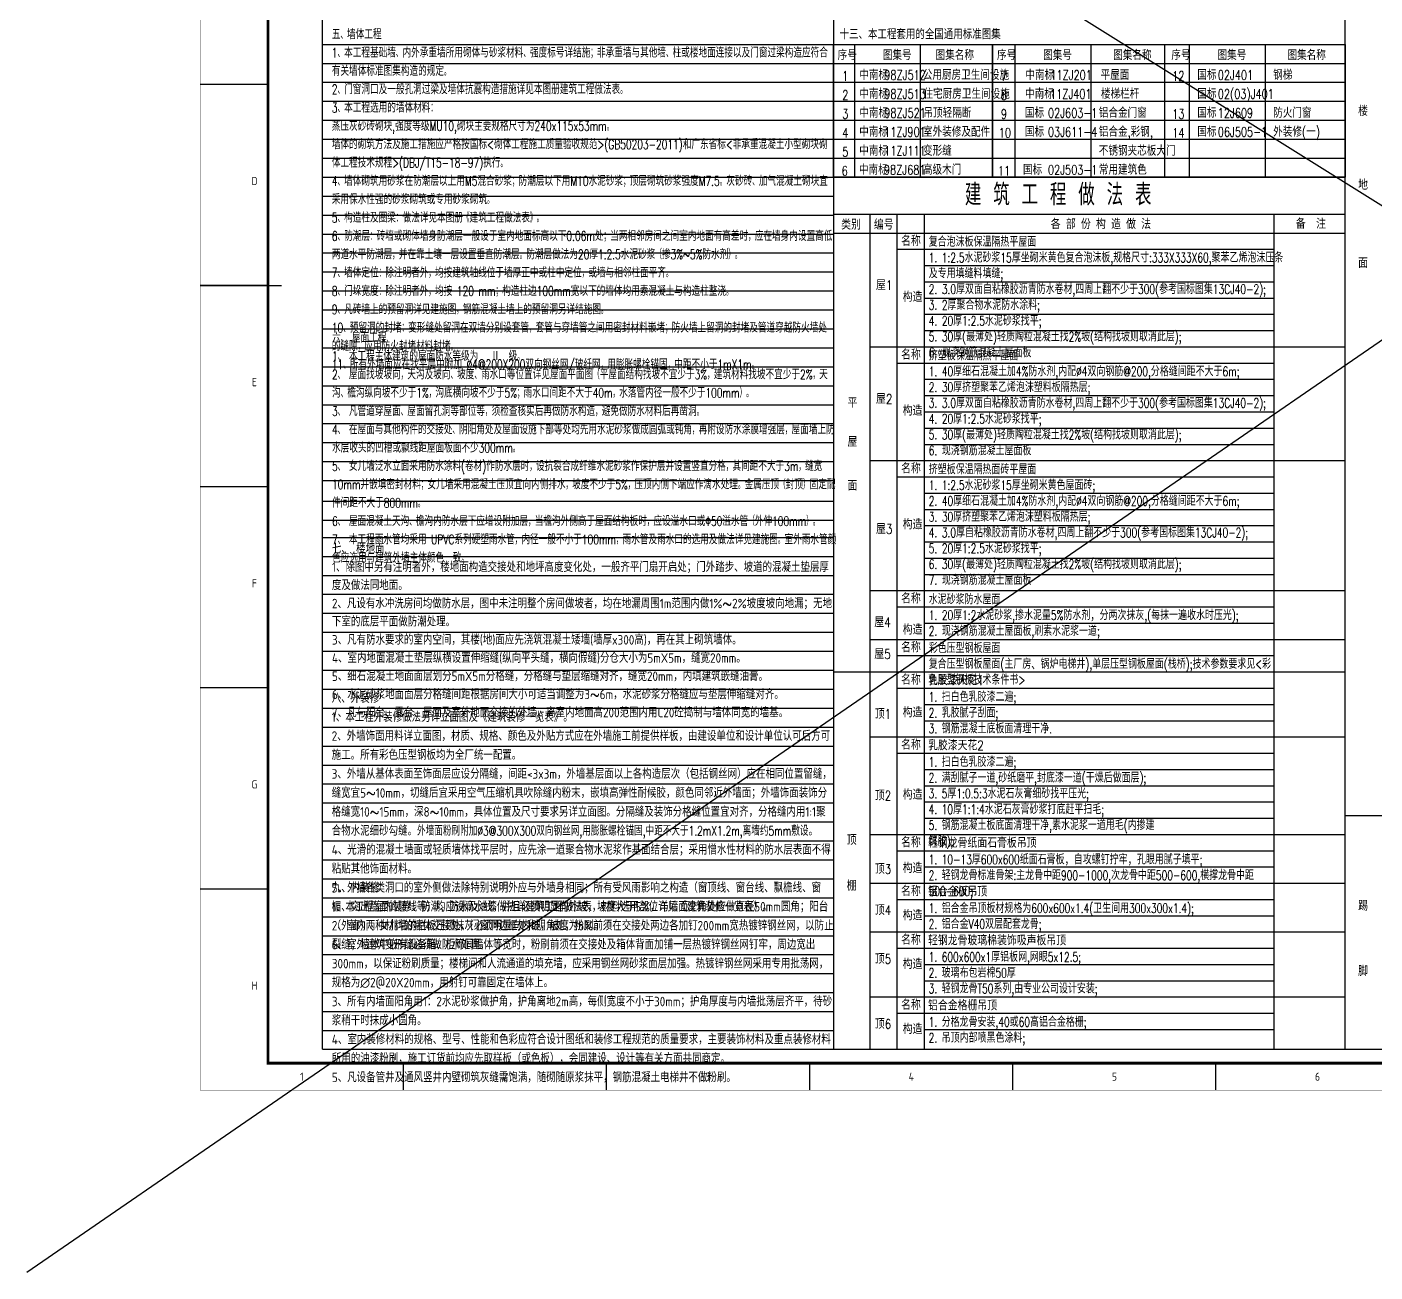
# Model space of a CAD drawing. Extents: x 36816 to 262577, y 14502 to 89811.
# Drawn here: x 36816 to 86589, y 14502 to 60460 of the extents above; entities that cross this region are included whole.
import ezdxf
from ezdxf.enums import TextEntityAlignment as Align

# ---------------------------------------------------------------- set-up
doc = ezdxf.new("R2010")
doc.units = 0
doc.header["$LTSCALE"] = 1000
doc.header["$MEASUREMENT"] = 0
doc.layers.get('0').update_dxf_attribs({"color": 8})
for name, color, linetype in [('-人员定位', 6, 'Continuous'), ('PUB_TEXT', 8, 'Continuous'), ('工程做法表', 8, 'Continuous')]:
    doc.layers.add(name, color=color, linetype=linetype)
doc.styles.add('BIGFONT', font='geditxt.shx', dxfattribs={"bigfont": 'haiwenhz.shx'})
doc.styles.add('HZ', font='geditxt.shx', dxfattribs={"width": 0.7, "bigfont": 'hzfs_1.shx'})
doc.styles.get("Standard").update_dxf_attribs({"font": 'gbenor.shx', "bigfont": 'gbcbig.shx'})
doc.styles.add('TK', font='GEDITXT.SHX', dxfattribs={"width": 0.85, "height": 3.5, "bigfont": 'DXT.SHX'})

# ---------------------------------------------------------------- blocks, each defined once
blk = doc.blocks.new('GEDI_WK_A11')
at = {"color": 3}
for p, q in [((25, 371.25), (0, 371.25)), ((25, 297), (0, 297)), ((25, 222.75), (0, 222.75)), ((25, 148.5), (0, 148.5)), ((25, 74.25), (0, 74.25)), ((75, 0), (75, 10)), ((150, 0), (150, 10)), ((225, 0), (225, 10)), ((300, 0), (300, 10)), ((375, 0), (375, 10))]:
    blk.add_line(p, q, dxfattribs=at)
for points, const_width in [([(0, 0), (1050, 0), (1050, 594), (0, 594)], 0.1), ([(25, 10), (1040, 10), (1040, 584), (25, 584)], 1)]:
    blk.add_lwpolyline(points, close=True, dxfattribs=dict(at, const_width=const_width))
at = {"color": 3, "const_width": 0.5}
blk.add_lwpolyline([(30, 297), (0, 297)], dxfattribs=at)
at = {"color": 3}
for s, p in [('D', (20, 334.12)), ('E', (20, 259.88)), ('F', (20, 185.62)), ('G', (20, 111.38)), ('H', (20, 37.12))]:
    blk.add_text(s, height=3, dxfattribs=at).set_placement(p, align=Align.CENTER)
for s, p in [('1', (37.5, 5)), ('2', (112.5, 5)), ('3', (187.5, 5)), ('4', (262.5, 5)), ('5', (337.5, 5)), ('6', (412.5, 5))]:
    blk.add_text(s, height=3, dxfattribs=at).set_placement(p, align=Align.MIDDLE)
blk = doc.blocks.new('A$C7DF8697A')
blk.add_blockref('GEDI_WK_A11', (0, 0))
at = {"style": 'TK', "width": 0.85}
for tag, height, p in [('PROJECTNAME', 4.75, (985, 44)), ('PHASE', 4, (1027, 44)), ('DRAWINGNAME', 4.75, (995, 31))]:
    blk.add_attdef(tag, text='', height=height, dxfattribs=at).set_placement(p, align=Align.MIDDLE_CENTER)
for tag, p, height in [('APPROVE', (872, 32.75), 3.5), ('DESIGN', (917, 32.75), 3.5), ('REVIEW1', (872, 25.75), 3.5), ('DRAW', (917, 25.75), 3.5), ('REVIEW2', (872, 18.75), 3.5), ('PROPORTION', (917, 18.75), 3.5), ('DRAWINGNUMBER', (967, 18.5), 4), ('CHECK', (872, 11.75), 3.5), ('DATE', (917, 11.75), 3.5), ('VERSION', (1033, 11.75), 3.5)]:
    blk.add_attdef(tag, p, '', height=height, dxfattribs=at)

msp = doc.modelspace()

# ---------------------------------------------------------------- linework, layer by layer
at = {"layer": '-人员定位'}
for p, q in [((36816.2, 14501.8), (146319.5, 89810.6)), ((43517.1, 80989.2), (148934.5, 14991.8))]:
    msp.add_line(p, q, dxfattribs=at)
at = {"layer": '工程做法表'}
for p, q in [((67373, 59817.6), (67373, 54917.6)), ((69793.3, 59817.6), (69793.3, 54917.6)), ((73293.1, 59817.6), (73293.1, 54917.6)), ((76093.7, 59817.6), (76093.7, 54917.6)), ((79731, 59817.6), (79731, 54917.6)), ((82531.5, 59817.6), (82531.5, 54917.6)), ((66600.7, 54917.6), (85481.4, 54917.6))]:
    msp.add_line(p, q, dxfattribs=at)
at = {"layer": '工程做法表', "const_width": 50}
for points in [[(47715.8, 78017.6), (101644.4, 78017.6), (101644.4, 22717.6), (85481.4, 22717.6)], [(47715.8, 78017.6), (101644.4, 78017.6), (101644.4, 22717.6), (85481.4, 22717.6)], [(47720.1, 78017.6), (47720.1, 22717.6)], [(66600.7, 78017.6), (66600.7, 22717.6)], [(85481.4, 78017.6), (85481.4, 22717.6)], [(66600.7, 54917.6), (85481.4, 54917.6)], [(47715.8, 22717.6), (85481.4, 22717.6)]]:
    msp.add_lwpolyline(points, dxfattribs=at)
at = {"layer": '工程做法表'}
for points in [[(47715.8, 59817.6), (85481.4, 59817.6)], [(78819.1, 59817.6), (78819.1, 54917.6)], [(47715.8, 59117.6), (85481.4, 59117.6)], [(47715.8, 58417.6), (85481.4, 58417.6)], [(47715.8, 57717.6), (66600.7, 57717.6)], [(66600.7, 57717.6), (85481.4, 57717.6)], [(47715.8, 57017.6), (66600.7, 57017.6)], [(66600.7, 57017.6), (85481.4, 57017.6)], [(47715.8, 56317.6), (66600.7, 56317.6)], [(66600.7, 56317.6), (85481.4, 56317.6)], [(47715.8, 55617.6), (66600.7, 55617.6)], [(66600.7, 55617.6), (85481.4, 55617.6)], [(47715.8, 54917.6), (66600.7, 54917.6)], [(47715.8, 54217.6), (66600.7, 54217.6)], [(47715.8, 53517.6), (66600.7, 53517.6)], [(66600.7, 53554), (85481.4, 53554)], [(67938.6, 53554), (67938.6, 22717.6)], [(68938.6, 53554), (68938.6, 22717.6)], [(69938.6, 53554), (69938.6, 22717.6)], [(82854, 53554), (82854, 22717.6)], [(47715.8, 52817.6), (66600.7, 52817.6)], [(66600.7, 52854), (85481.4, 52854)], [(47715.8, 52117.6), (66600.7, 52117.6)], [(68938.6, 52254), (82854, 52254)], [(47715.8, 51417.6), (66600.7, 51417.6)], [(69938.6, 51654), (82854, 51654)], [(69938.6, 51054), (82854, 51054)], [(47715.8, 50717.6), (66600.7, 50717.6)], [(69938.6, 50454), (82854, 50454)], [(47715.8, 50017.6), (66600.7, 50017.6)], [(69938.6, 49854), (82854, 49854)], [(47715.8, 49317.6), (66600.7, 49317.6)], [(69938.6, 49254), (82854, 49254)], [(47715.8, 48617.6), (66600.7, 48617.6)], [(67938.6, 48654), (85481.4, 48654)], [(47715.8, 47917.6), (66600.7, 47917.6)], [(68938.6, 48054), (82854, 48054)], [(69938.6, 47454), (82854, 47454)], [(47715.8, 47217.6), (66600.7, 47217.6)], [(69938.6, 46854), (82854, 46854)], [(47715.8, 46517.6), (66600.7, 46517.6)], [(47715.8, 46517.6), (66600.7, 46517.6)], [(47715.8, 45817.6), (66600.7, 45817.6)], [(69938.6, 46254), (82854, 46254)], [(69938.6, 45654), (82854, 45654)], [(47715.8, 45117.6), (66600.7, 45117.6)], [(69938.6, 45054), (82854, 45054)], [(47715.8, 44417.6), (66600.7, 44417.6)], [(67938.6, 44454), (85481.4, 44454)], [(68938.6, 43854), (82854, 43854)], [(47715.8, 43717.6), (66600.7, 43717.6)], [(47715.8, 42952.8), (66600.7, 42952.8)], [(69938.6, 43254), (82854, 43254)], [(69938.6, 42654), (82854, 42654)], [(47715.8, 42252.8), (66600.7, 42252.8)], [(69938.6, 42054), (82854, 42054)], [(47715.8, 41617.6), (66600.7, 41617.6)], [(69938.6, 41454), (82854, 41454)], [(47715.8, 40917.6), (66600.7, 40917.6)], [(69938.6, 40854), (82854, 40854)], [(47715.8, 40217.6), (66600.7, 40217.6)], [(69938.6, 40254), (82854, 40254)], [(47715.8, 39517.6), (66600.7, 39517.6)], [(67938.6, 39654), (85481.4, 39654)], [(68938.6, 39054), (82854, 39054)], [(47715.8, 38817.6), (66600.7, 38817.6)], [(69938.6, 38454), (82854, 38454)], [(47715.8, 38117.6), (66600.7, 38117.6)], [(67938.6, 37854), (85481.4, 37854)], [(47715.8, 37417.6), (66600.7, 37417.6)], [(68938.6, 37254), (82854, 37254)], [(47715.8, 36717.6), (66600.7, 36717.6)], [(66600.7, 36654), (85481.4, 36654)], [(47715.8, 36017.6), (66600.7, 36017.6)], [(68938.6, 36054), (82854, 36054)], [(69938.6, 35454), (82854, 35454)], [(47715.8, 35317.6), (66600.7, 35317.6)], [(69938.6, 34854), (82854, 34854)], [(47715.8, 34617.6), (66600.7, 34617.6)], [(47715.8, 33917.6), (66600.7, 33917.6)], [(67938.6, 34254), (85481.4, 34254)], [(68938.6, 33654), (82854, 33654)], [(47715.8, 33217.6), (66600.7, 33217.6)], [(69938.6, 33054), (82854, 33054)], [(47715.8, 32517.6), (66600.7, 32517.6)], [(69938.6, 32454), (82854, 32454)], [(47715.8, 31817.6), (66600.7, 31817.6)], [(69938.6, 31854), (82854, 31854)], [(47715.8, 31117.6), (66600.7, 31117.6)], [(69938.6, 31254), (82854, 31254)], [(85481.4, 31354), (101644.4, 31354)], [(47715.8, 30417.6), (66600.7, 30417.6)], [(67938.6, 30654), (85481.4, 30654)], [(68938.6, 30054), (82854, 30054)], [(47715.8, 29717.6), (66600.7, 29717.6)], [(69938.6, 29454), (82854, 29454)], [(47715.8, 29017.6), (66600.7, 29017.6)], [(67938.6, 28854), (85481.4, 28854)], [(47711.5, 28317.6), (66600.7, 28317.6)], [(68938.6, 28254), (82854, 28254)], [(69938.6, 28254), (82854, 28254)], [(47715.8, 27617.6), (66600.7, 27617.6)], [(69938.6, 27654), (82854, 27654)], [(69938.6, 27654), (82854, 27654)], [(47715.8, 26917.6), (66600.7, 26917.6)], [(67938.6, 27054), (85481.4, 27054)], [(68938.6, 26454), (82854, 26454)], [(69938.6, 26454), (82854, 26454)], [(47715.8, 26217.6), (66600.7, 26217.6)], [(47715.8, 26217.6), (66600.7, 26217.6)], [(47715.8, 25517.6), (66600.7, 25517.6)], [(47715.8, 25517.6), (66600.7, 25517.6)], [(69938.6, 25854), (82854, 25854)], [(69938.6, 25254), (82854, 25254)], [(69938.6, 25254), (82854, 25254)], [(47715.8, 24817.6), (66600.7, 24817.6)], [(67938.6, 24654), (85481.4, 24654)], [(47715.8, 24117.6), (66600.7, 24117.6)], [(68938.6, 24054), (82854, 24054)], [(69938.6, 24054), (82854, 24054)], [(47715.8, 23417.6), (66600.7, 23417.6)], [(69938.6, 23454), (82854, 23454)]]:
    msp.add_lwpolyline(points, dxfattribs=at)
for points in [[(66600.7, 59817.6), (72460.1, 59817.6), (72460.1, 54917.6), (66600.7, 54917.6)], [(72460.1, 59817.6), (85481.4, 59817.6), (85481.4, 54917.6), (72460.1, 54917.6)]]:
    msp.add_lwpolyline(points, close=True, dxfattribs=at)

# ---------------------------------------------------------------- block references
at = {"xscale": 100, "yscale": 100, "zscale": 100}
msp.add_blockref('A$C7DF8697A', (43215.8, 21212.3), dxfattribs=at)

# ---------------------------------------------------------------- texts
at = {"layer": 'PUB_TEXT', "linetype": 'Continuous'}
for s, style, width, p in [('序号', 'HZ', 0.75, (66747.4, 59239.2)), ('图集号', 'HZ', 0.75, (68414.5, 59239.2)), ('图集名称', 'HZ', 0.75, (70365.4, 59239.2)), ('序号', 'HZ', 0.75, (72631.2, 59239.2)), ('图集号', 'HZ', 0.75, (74334.6, 59239.2)), ('图集名称', 'HZ', 0.75, (76919.3, 59239.2)), ('序号', 'HZ', 0.75, (79069.1, 59239.2)), ('图集号', 'HZ', 0.75, (80772.5, 59239.2)), ('图集名称', 'HZ', 0.75, (83357.2, 59239.2)), ('1', 'HZ', 0.75, (66915.4, 58474.3)), ('中南标', 'HZ', 0.75, (67546.7, 58510.2)), ('98ZJ512', 'HZ', 0.75, (68472, 58510.2)), ('公用厨房卫生间设施', 'HZ', 0.75, (69890.8, 58510.2)), ('7', 'HZ', 0.75, (72774.8, 58474.3)), ('中南标', 'HZ', 0.75, (73678.3, 58510.2)), ('11ZJ201', 'HZ', 0.75, (74603.5, 58510.2)), ('平屋面', 'HZ', 0.75, (76454.7, 58510.2)), ('12', 'HZ', 0.75, (79104.1, 58474.3)), ('国标', 'HZ', 0.75, (80027.7, 58510.2)), ('02J401', 'HZ', 0.75, (80783.1, 58510.2)), ('钢梯', 'HZ', 0.75, (82828.3, 58510.2)), ('2', 'HZ', 0.75, (66915.4, 57774.3)), ('中南标', 'HZ', 0.75, (67546.7, 57810.2)), ('98ZJ513', 'HZ', 0.75, (68472, 57810.2)), ('住宅厨房卫生间设施', 'HZ', 0.75, (69915.4, 57810.2)), ('8', 'HZ', 0.75, (72773.7, 57774.3)), ('中南标', 'HZ', 0.75, (73668.7, 57810.2)), ('11ZJ401', 'HZ', 0.75, (74594, 57810.2)), ('楼梯栏杆', 'HZ', 0.75, (76469.3, 57810.2)), ('国标', 'HZ', 0.75, (80027.7, 57810.2)), ('02(03)J401', 'HZ', 0.75, (80783.1, 57810.2)), ('3', 'HZ', 0.75, (66915.4, 57074.3)), ('中南标', 'HZ', 0.75, (67546.7, 57110.2)), ('98ZJ521', 'HZ', 0.75, (68472, 57110.2)), ('吊顶轻隔断', 'HZ', 0.75, (69915.4, 57110.2)), ('9', 'HZ', 0.75, (72773.7, 57074.3)), ('国标', 'HZ', 0.75, (73662, 57110.2)), ('02J603-1', 'HZ', 0.75, (74515.1, 57110.2)), ('铝合金门窗', 'HZ', 0.75, (76390.4, 57110.2)), ('13', 'HZ', 0.75, (79104.1, 57074.3)), ('国标', 'HZ', 0.75, (80027.7, 57110.2)), ('12J609', 'HZ', 0.75, (80783.1, 57110.2)), ('防火门窗', 'HZ', 0.75, (82828.3, 57110.2)), ('中南标', 'HZ', 0.75, (67543.8, 56410.2)), ('11ZJ901', 'HZ', 0.75, (68469.1, 56410.2)), ('室外装修及配件', 'HZ', 0.75, (69899.7, 56410.2)), ('国标', 'HZ', 0.75, (73662, 56410.2)), ('03J611-4', 'HZ', 0.75, (74515.1, 56410.2)), ('铝合金,彩钢,', 'HZ', 0.75, (76390.4, 56410.2)), ('国标', 'HZ', 0.75, (80027.7, 56410.2)), ('06J505-1', 'HZ', 0.75, (80783.1, 56410.2)), ('外装修(一)', 'HZ', 0.75, (82828.3, 56410.2)), ('4', 'HZ', 0.75, (66915.4, 56374.3)), ('10', 'HZ', 0.75, (72695.8, 56374.3)), ('14', 'HZ', 0.75, (79104.1, 56374.3)), ('5', 'HZ', 0.75, (66915.4, 55674.3)), ('中南标', 'HZ', 0.75, (67543.8, 55710.2)), ('11ZJ111', 'HZ', 0.75, (68469.1, 55710.2)), ('变形缝', 'HZ', 0.75, (69899.7, 55710.2)), ('不锈钢夹芯板大门', 'HZ', 0.75, (76390.4, 55710.2)), ('6', 'HZ', 0.75, (66899.2, 54974.3)), ('中南标', 'HZ', 0.75, (67534.7, 55010.2)), ('98ZJ681', 'HZ', 0.75, (68460, 55010.2)), ('高级木门', 'HZ', 0.75, (69895.3, 55010.2)), ('11', 'HZ', 0.75, (72666.3, 54974.3)), ('国标', 'HZ', 0.75, (73589.8, 55010.2)), ('02J503-1', 'HZ', 0.75, (74515.1, 55010.2)), ('常用建筑色', 'HZ', 0.75, (76390.4, 55010.2)), ('各 部 份 构 造 做 法', 'BIGFONT', 0.8, (74618.5, 53002.3)), ('构造', 'BIGFONT', 0.8, (69151.2, 50316.7)), ('构造', 'BIGFONT', 0.8, (69151.2, 46116.7)), ('构造', 'BIGFONT', 0.8, (69151.2, 41916.7)), ('构造', 'BIGFONT', 0.8, (69151.2, 38036.2)), ('乳胶漆天花1', 'BIGFONT', 0.8, (70085.7, 36163.9)), ('构造', 'BIGFONT', 0.8, (69151.2, 34978.1)), ('乳胶漆天花2', 'BIGFONT', 0.8, (70085.7, 33763.9)), ('构造', 'BIGFONT', 0.8, (69151.2, 31944.3)), ('轻钢龙骨纸面石膏板吊顶', 'BIGFONT', 0.8, (70085.7, 30163.9)), ('构造', 'BIGFONT', 0.8, (69151.2, 29232.4)), ('铝合金板吊顶', 'BIGFONT', 0.8, (70085.7, 28363.9)), ('构造', 'BIGFONT', 0.8, (69151.2, 27489.1)), ('轻钢龙骨玻璃棉装饰吸声板吊顶', 'BIGFONT', 0.8, (70085.7, 26563.9)), ('构造', 'BIGFONT', 0.8, (69151.2, 25689.1)), ('铝合金格栅吊顶', 'BIGFONT', 0.8, (70085.7, 24163.9)), ('构造', 'BIGFONT', 0.8, (69151.2, 23289.1))]:
    msp.add_text(s, height=350, dxfattribs=dict(at, style=style, width=width)).set_placement(p)
at = {"layer": 'PUB_TEXT', "linetype": 'Continuous', "style": 'BIGFONT', "width": 0.8}
for s, p in [('楼', (86146.7, 57179.8)), ('地', (86146.7, 54452.5)), ('类别', (67242, 52983.1)), ('编号', (68450.2, 52983.1)), ('备  注', (84219.4, 53013.9)), ('名称', (69454.8, 52383.1)), ('面', (86146.7, 51567.5)), ('屋1', (68464.6, 50751.8)), ('名称', (69454.8, 48183.1)), ('屋2', (68464.6, 46551.8)), ('平', (67293.5, 46404.1)), ('屋', (67293.5, 44964.8)), ('名称', (69454.8, 43983.1)), ('面', (67293.5, 43347)), ('屋3', (68464.6, 41751.8)), ('名称', (69454.8, 39183.1)), ('屋4', (68403.2, 38307.1)), ('屋5', (68403.2, 37137.3)), ('名称', (69454.8, 37383.1)), ('名称', (69454.8, 36183.1)), ('顶1', (68424.1, 34924.3)), ('名称', (69454.8, 33783.1)), ('顶2', (68424.1, 31912.3)), ('顶', (67266, 30272.6)), ('名称', (69454.8, 30183.1)), ('顶3', (68424.1, 29200.3)), ('棚', (67266, 28584)), ('名称', (69454.8, 28383.1)), ('顶4', (68424.1, 27680.9)), ('踢', (86146.7, 27843)), ('名称', (69454.8, 26583.1)), ('顶5', (68424.1, 25880.9)), ('脚', (86146.7, 25430.6)), ('名称', (69454.8, 24183.1)), ('顶6', (68424.1, 23480.9))]:
    msp.add_text(s, height=350, dxfattribs=at).set_placement(p, align=Align.CENTER)
at = {"layer": 'PUB_TEXT', "style": 'BIGFONT', "width": 0.8}
msp.add_text('建 筑 工 程 做 法 表 ', height=800, dxfattribs=at).set_placement((71445.9, 53870.9))
at = {"layer": 'PUB_TEXT', "linetype": 'Continuous', "char_height": 350, "attachment_point": 1}
for s, insert, width, line_spacing_factor, style in [('{\\W0.7;五\\Fgbenor,gbcbig|c134;、\\Fgeditxt,dxt|c134;墙体工程\\P1\\Fgbenor,gbcbig|c134;、\\Fgeditxt,dxt|c134;本工程基础墙\\Fgbenor,gbcbig|c134;、\\Fgeditxt,dxt|c134;内外承重墙所用砌体与砂浆材料\\Fgbenor,gbcbig|c134;、\\Fgeditxt,dxt|c134;强度标号详结施\\Fgbenor,gbcbig|c134;；\\Fgeditxt,dxt|c134;非承重墙与其他墙\\Fgbenor,gbcbig|c134;、\\Fgeditxt,dxt|c134;柱或楼地面连接以及门窗过梁构造应符合有关墙体标准图集构造的规定\\Fgbenor,gbcbig|c134;。\\Fgeditxt,dxt|c134;\\P2\\Fgbenor,gbcbig|c134;、\\Fgeditxt,dxt|c134;门窗洞口及一般孔洞过梁及墙体抗震构造措施详见本图册建筑工程做法表\\Fgbenor,gbcbig|c134;。\\Fgeditxt,dxt|c134;\\P3\\Fgbenor,gbcbig|c134;、\\Fgeditxt,dxt|c134;本工程选用的墙体材料\\Fgbenor,gbcbig|c134;：\\Fgeditxt,dxt|c134;\\P\\C6;蒸压灰砂砖砌块,强度等级MU10,砌块主要规格尺寸为240x115x53mm\\Fgbenor,gbcbig|c134;。\\P\\Fgeditxt,dxt|c134;\\C256;墙体的砌筑方法及施工措施应严格按国标<砌体工程施工质量验收规范>(GB50203-2011)和广东省标<非承重混凝土小型砌块砌体工程技术规程>(DBJ/T15-18-97)执行\\Fgbenor,gbcbig|c134;。\\Fgeditxt,dxt|c134;\\P4\\Fgbenor,gbcbig|c134;、\\Fgeditxt,dxt|c134;墙体砌筑用砂浆在防潮层以上用M5混合砂浆\\Fgbenor,gbcbig|c134;；\\Fgeditxt,dxt|c134;防潮层以下用M10水泥砂浆\\Fgbenor,gbcbig|c134;；\\Fgeditxt,dxt|c134;顶层砌筑砂浆强度M7.5\\Fgbenor,gbcbig|c134;。\\Fgeditxt,dxt|c134;灰砂砖\\Fgbenor,gbcbig|c134;、\\Fgeditxt,dxt|c134;加气混凝土砌块宜采用保水性强的砂浆砌筑或专用砂浆砌筑\\Fgbenor,gbcbig|c134;。\\Fgeditxt,dxt|c134;\\P5\\Fgbenor,gbcbig|c134;、\\Fgeditxt,dxt|c134;构造柱及圈梁\\Fgbenor,gbcbig|c134;：\\Fgeditxt,dxt|c134;做法详见本图册\\Fgbenor,gbcbig|c134;《\\Fgeditxt,dxt|c134;建筑工程做法表\\Fgbenor,gbcbig|c134;》。\\Fgeditxt,dxt|c134;\\P6\\Fgbenor,gbcbig|c134;、\\Fgeditxt,dxt|c134;防潮层\\Fgbenor,gbcbig|c134;：\\Fgeditxt,dxt|c134;砖墙或砌体墙身防潮层一般设于室内地面标高以下0.06m处\\Fgbenor,gbcbig|c134;；\\Fgeditxt,dxt|c134;当两相邻房间之间室内地面有高差时\\Fgbenor,gbcbig|c134;，\\Fgeditxt,dxt|c134;应在墙身内设置高低两道水平防潮层\\Fgbenor,gbcbig|c134;，\\Fgeditxt,dxt|c134;并在靠土壤一层设置垂直防潮层\\Fgbenor,gbcbig|c134;。\\Fgeditxt,dxt|c134;防潮层做法为20厚1:2.5水泥砂浆\\Fgbenor,gbcbig|c134;（\\Fgeditxt,dxt|c134;掺3%~5%防水剂\\Fgbenor,gbcbig|c134;）。\\Fgeditxt,dxt|c134;\\P7\\Fgbenor,gbcbig|c134;、\\Fgeditxt,dxt|c134;墙体定位\\Fgbenor,gbcbig|c134;：\\Fgeditxt,dxt|c134;除注明者外\\Fgbenor,gbcbig|c134;，\\Fgeditxt,dxt|c134;均按建筑轴线位于墙厚正中或柱中定位\\Fgbenor,gbcbig|c134;，\\Fgeditxt,dxt|c134;或墙与相邻柱面平齐\\Fgbenor,gbcbig|c134;。\\Fgeditxt,dxt|c134;\\P8\\Fgbenor,gbcbig|c134;、\\Fgeditxt,dxt|c134;门垛宽度\\Fgbenor,gbcbig|c134;：\\Fgeditxt,dxt|c134;除注明者外\\Fgbenor,gbcbig|c134;，\\Fgeditxt,dxt|c134;均按 \\C6;120 \\C256;mm\\Fgbenor,gbcbig|c134;；\\Fgeditxt,dxt|c134;构造柱边100mm宽以下的墙体均用素混凝土与构造柱整浇\\Fgbenor,gbcbig|c134;。\\Fgeditxt,dxt|c134;\\P9\\Fgbenor,gbcbig|c134;、\\Fgeditxt,dxt|c134;凡砖墙上的预留洞详见建施图\\Fgbenor,gbcbig|c134;，\\Fgeditxt,dxt|c134;钢筋混凝土墙上的预留洞另详结施图\\Fgbenor,gbcbig|c134;。\\Fgeditxt,dxt|c134;\\P10\\Fgbenor,gbcbig|c134;、\\Fgeditxt,dxt|c134;预留洞的封堵\\Fgbenor,gbcbig|c134;：\\Fgeditxt,dxt|c134;变形缝处留洞在双墙分别设套管\\Fgbenor,gbcbig|c134;，\\Fgeditxt,dxt|c134;套管与穿墙管之间用密封材料嵌堵\\Fgbenor,gbcbig|c134;；\\Fgeditxt,dxt|c134;防火墙上留洞的封堵及管道穿越防火墙处的缝隙\\Fgbenor,gbcbig|c134;，\\Fgeditxt,dxt|c134;应用防火封堵材料封堵\\Fgbenor,gbcbig|c134;。\\Fgeditxt,dxt|c134;\\P11\\Fgbenor,gbcbig|c134;、\\Fgeditxt,dxt|c134;所有外墙面应在找平层中附加 ∅4@200X200双向钢丝网/玻纤网\\Fgbenor,gbcbig|c134;，\\Fgeditxt,dxt|c134;用膨胀螺栓锚固\\Fgbenor,gbcbig|c134;，\\Fgeditxt,dxt|c134;中距不小于1mX1m\\Fgbenor,gbcbig|c134;。}', (48072, 60362.1), 18528.702, 1.16, 'BIGFONT'), ('{\\Fgbenor,gbcbig|c134;\\W1;十三、本工程套用的全国通用标准图集}', (66817.3, 60362.1), 21366.652, 1.2, 'HZ'), ('{\\W0.7;六\\Fgbenor,gbcbig|c134;、\\Fgeditxt,dxt|c134; 屋面工程\\P1\\Fgbenor,gbcbig|c134;、\\Fgeditxt,dxt|c134; 本工程主体建筑的屋面防水等级为 \\Fgbenor,gbcbig|c134;\\C6;  \\W1;Ⅱ\\W0.7; \\Fgeditxt,dxt|c134;\\C256; 级\\Fgbenor,gbcbig|c134;。\\Fgeditxt,dxt|c134;\\P2\\Fgbenor,gbcbig|c134;、\\Fgeditxt,dxt|c134; 屋面找坡坡向\\Fgbenor,gbcbig|c134;，\\Fgeditxt,dxt|c134;天沟及坡向\\Fgbenor,gbcbig|c134;、\\Fgeditxt,dxt|c134;坡度\\Fgbenor,gbcbig|c134;、\\Fgeditxt,dxt|c134;雨水口等位置详见屋面平面图\\Fgbenor,gbcbig|c134;（\\Fgeditxt,dxt|c134;平屋面结构找坡不宜少于3%\\Fgbenor,gbcbig|c134;，\\Fgeditxt,dxt|c134;建筑材料找坡不宜少于2%\\Fgbenor,gbcbig|c134;，\\Fgeditxt,dxt|c134;天沟\\Fgbenor,gbcbig|c134;、\\Fgeditxt,dxt|c134;檐沟纵向坡不少于1%\\Fgbenor,gbcbig|c134;，\\Fgeditxt,dxt|c134;沟底横向坡不少于5%\\Fgbenor,gbcbig|c134;；\\Fgeditxt,dxt|c134;雨水口间距不大于40m\\Fgbenor,gbcbig|c134;，\\Fgeditxt,dxt|c134;水落管内径一般不少于100mm\\Fgbenor,gbcbig|c134;）。\\Fgeditxt,dxt|c134;\\P3\\Fgbenor,gbcbig|c134;、\\Fgeditxt,dxt|c134; 凡管道穿屋面\\Fgbenor,gbcbig|c134;、\\Fgeditxt,dxt|c134;屋面留孔洞等部位等\\Fgbenor,gbcbig|c134;，\\Fgeditxt,dxt|c134;须检查核实后再做防水构造\\Fgbenor,gbcbig|c134;，\\Fgeditxt,dxt|c134;避免做防水材料后再凿洞\\Fgbenor,gbcbig|c134;。\\Fgeditxt,dxt|c134;\\P4\\Fgbenor,gbcbig|c134;、\\Fgeditxt,dxt|c134; 在屋面与其他构件的交接处\\Fgbenor,gbcbig|c134;、\\Fgeditxt,dxt|c134;阴阳角处及屋面设施下部等处均先用水泥砂浆做成圆弧或钝角\\Fgbenor,gbcbig|c134;，\\Fgeditxt,dxt|c134;再附设防水涂膜增强层\\Fgbenor,gbcbig|c134;，\\Fgeditxt,dxt|c134;屋面墙上防水层收头的凹槽或飘线距屋面板面不少300mm\\Fgbenor,gbcbig|c134;。\\Fgeditxt,dxt|c134;\\P5\\Fgbenor,gbcbig|c134;、\\Fgeditxt,dxt|c134; 女儿墙泛水立面采用防水涂料(卷材)作防水层时\\Fgbenor,gbcbig|c134;，\\Fgeditxt,dxt|c134;设抗裂合成纤维水泥砂浆作保护层并设置竖直分格\\Fgbenor,gbcbig|c134;，\\Fgeditxt,dxt|c134;其间距不大于3m\\Fgbenor,gbcbig|c134;，\\Fgeditxt,dxt|c134;缝宽10mm并嵌填密封材料\\Fgbenor,gbcbig|c134;；\\Fgeditxt,dxt|c134;女儿墙采用混凝土压顶宜向内侧排水\\Fgbenor,gbcbig|c134;，\\Fgeditxt,dxt|c134;坡度不少于5%\\Fgbenor,gbcbig|c134;，\\Fgeditxt,dxt|c134;压顶内侧下端应作滴水处理\\Fgbenor,gbcbig|c134;。\\Fgeditxt,dxt|c134;金属压顶\\Fgbenor,gbcbig|c134;（\\Fgeditxt,dxt|c134;封顶\\Fgbenor,gbcbig|c134;）\\Fgeditxt,dxt|c134;固定配件间距不大于800mm\\Fgbenor,gbcbig|c134;。\\Fgeditxt,dxt|c134; \\P6\\Fgbenor,gbcbig|c134;、\\Fgeditxt,dxt|c134; 屋面混凝土天沟\\Fgbenor,gbcbig|c134;、\\Fgeditxt,dxt|c134;檐沟内防水层下应增设附加层\\Fgbenor,gbcbig|c134;，\\Fgeditxt,dxt|c134;当檐沟外侧高于屋面结构板时\\Fgbenor,gbcbig|c134;，\\Fgeditxt,dxt|c134;应设溢水口或Φ50溢水管\\Fgbenor,gbcbig|c134;（\\Fgeditxt,dxt|c134;外伸100mm\\Fgbenor,gbcbig|c134;）。\\Fgeditxt,dxt|c134;\\P7\\Fgbenor,gbcbig|c134;、\\Fgeditxt,dxt|c134; 本工程雨水管均采用 \\C6;UPVC系列硬塑雨水管\\Fgbenor,gbcbig|c134;\\C256;，\\Fgeditxt,dxt|c134;内径一般不小于100mm\\Fgbenor,gbcbig|c134;，\\Fgeditxt,dxt|c134;雨水管及雨水口的选用及做法详见建施图\\Fgbenor,gbcbig|c134;。\\Fgeditxt,dxt|c134;室外雨水管颜色应选用与建筑外墙主体颜色一致\\Fgbenor,gbcbig|c134;。}', (48080.5, 49162.1), 18587.731, 1.16, 'BIGFONT'), ('{\\Fgbenor,gbcbig|c134;\\W1;七、 楼地面\\P1、除图中另有注明者外，楼地面构造交接处和地坪高度变化处，一般齐平门扇开启处；门外踏步、坡道的混凝土垫层厚度及做法同地面。\\P2、凡设有水冲洗房间均做防水层，图中未注明整个房间做坡者，均在地漏周围1m范围内做1%\\Fgeditxt,dxt|c134;~\\Fgbenor,gbcbig|c134;2%坡度坡向地漏；无地下室的底层平面做防潮处理。\\P3、凡有防水要求的室内空间，其楼(地)面应先浇筑混凝土矮墙(墙厚x300高)，再在其上砌筑墙体。\\P4、室内地面混凝土垫层纵横设置伸缩缝(纵向平头缝，横向假缝)分仓大小为5mX5m，缝宽20mm。\\P5、细石混凝土地面面层划分5mX5m分格缝，分格缝与垫层缩缝对齐，缝宽20mm，内填建筑嵌缝油膏。\\P6、水泥砂浆地面面层分格缝间距根据房间大小可适当调整为3\\Fgeditxt,dxt|c134;~\\Fgbenor,gbcbig|c134;6m，水泥砂浆分格缝应与垫层伸缩缝对齐。\\P7、凡与阳台、露台、屋面及室外地面交接的外墙，离室内地面高200范围内用C20砼捣制与墙体同宽的墙基。}', (48076.3, 41366.5), 18587.731, 1.15, 'BIGFONT'), ('{\\Fgbenor,gbcbig|c134;\\W1;八、外装修\\P1、本工程外装修做法另详立面图及《建筑装修一览表》。\\P2、外墙饰面用料详立面图，材质、规格、颜色及外贴方式应在外墙施工前提供样板，由建设单位和设计单位认可后方可施工。所有彩色压型钢板均为全厂统一配置。\\P3、外墙从基体表面至饰面层应设分隔缝，间距<3x3m，外墙基层面以上各构造层次（包括钢丝网）应在相同位置留缝，缝宽宜5}~{\\Fgbenor,gbcbig|c134;\\W1;10mm，切缝后宜采用空气压缩机具吹除缝内粉末，嵌填高弹性耐候胶，颜色同邻近外墙面；外墙饰面装饰分格缝宽10}~{\\Fgbenor,gbcbig|c134;\\W1;15mm，深8}~{\\Fgbenor,gbcbig|c134;\\W1;10mm，具体位置及尺寸要求另详立面图。分隔缝及装饰分格缝位置宜对齐，分格缝内用1:1聚合物水泥细砂勾缝。\\Fgeditxt,dxt|c134;\\W0.7;外墙面粉刷附加%%C3@300X300双向钢丝网,用膨胀螺栓锚固,中距不大于1.2mX1.2m,离墙约5mm敷设\\Fgbenor,gbcbig|c134;\\W1;。\\C1;\\P\\C256;4、光滑的混凝土墙面或轻质墙体找平层时，应先涂一道聚合物水泥浆作基面结合层；采用憎水性材料的防水层表面不得粘贴其他饰面材料。\\P5、外墙各类洞口的室外侧做法除特别说明外应与外墙身相同；所有受风雨影响之构造（窗顶线、窗台线、飘檐线、窗楣、突出墙面的腰线等）均应设滴水线，并且必须明显向外坡，坡度大于5%，与墙面交角处应做直径50mm圆角；阳台（外廊）、女儿墙的栏板压顶抹灰必须明显向内坡，坡度为6%。\\P6、室外建筑变形缝必须做防水处理。}', (48067.7, 35862.1), 18528.702, 1.2, 'BIGFONT'), ('{\\Fgbenor,gbcbig|c134;\\W1;九、内装修\\P1、本工程室内装修、防潮、防水及油漆做法详建筑工程做法表，材料选用部位详见《建筑装修一览表》。\\P2、室内两种材料的墙体交接处、门窗洞边框处和阴角处，粉刷前须在交接处两边各加钉200mm宽热镀锌钢丝网，以防止裂缝；墙体中嵌有设备箱、柜等同墙体等宽时，粉刷前须在交接处及箱体背面加铺一层热镀锌钢丝网钉牢，周边宽出300mm，以保证粉刷质量；楼梯间和人流通道的填充墙，应采用钢丝网砂浆面层加强。热镀锌钢丝网采用专用批荡网，规格为∅2@20X20mm，用射钉可靠固定在墙体上。\\P3、所有内墙面阳角用1：2水泥砂浆做护角，护角离地2m高，每侧宽度不小于30mm；护角厚度与内墙批荡层齐平，待砂浆稍干时抹成小圆角。\\P4、室内装修材料的规格、型号、性能和色彩应符合设计图纸和装修工程规范的质量要求，主要装饰材料及重点装修材料所用的油漆粉刷，施工订货前均应先取样板（或色板），会同建设、设计等有关方面共同商定。\\P5、凡设备管井及通风竖井内壁砌筑灰缝需饱满，随砌随原浆抹平，钢筋混凝土电梯井不做粉刷。}', (48072, 28862.1), 18524.434, 1.2, 'HZ')]:
    msp.add_mtext(s, dxfattribs=dict(at, insert=insert, width=width, line_spacing_factor=line_spacing_factor, style=style))
at = {"layer": 'PUB_TEXT', "linetype": 'Continuous', "char_height": 350, "attachment_point": 1, "style": 'HZ'}
for s, insert, width in [('复合泡沫板保温隔热平屋面{\\fSimSun|b0|i0|c134|p2;\\P}1. 1:2.5水泥砂浆15厚坐砌米黄色复合泡沫板,规格尺寸:333X333X60,聚苯乙烯泡沫压条及专用填缝料填缝; \\P2. 3.0厚双面自粘橡胶沥青防水卷材,四周上翻不少于300(参考国标图集13CJ40-2);     \\P3. 2厚聚合物水泥防水涂料; \\P4. 20厚1:2.5水泥砂浆找平; \\P5. 30厚(最薄处)轻质陶粒混凝土找2%坡(结构找坡则取消此层); \\P6. 现浇钢筋混凝土屋面板 ', (70111.6, 52705.1), 13198.97), ('挤塑板保温隔热平屋面{\\fSimSun|b0|i0|c134|p2;\\P}1. 40厚细石混凝土加4%防水剂,内配∅4双向钢筋@200,分格缝间距不大于6m; \\P2. 30厚挤塑聚苯乙烯泡沫塑料板隔热层;     \\P3. 3.0厚双面自粘橡胶沥青防水卷材,四周上翻不少于300(参考国标图集13CJ40-2); \\P4. 20厚1:2.5水泥砂浆找平; \\P5. 30厚(最薄处)轻质陶粒混凝土找2%坡(结构找坡则取消此层); \\P6. 现浇钢筋混凝土屋面板 ', (70111.6, 48505.1), 13198.97), ('挤塑板保温隔热面砖平屋面{\\fSimSun|b0|i0|c134|p2;\\P}1. 1:2.5水泥砂浆15厚坐砌米黄色屋面砖;\\P2. 40厚细石混凝土加4%防水剂,内配∅4双向钢筋@200,分格缝间距不大于6m; \\P3. 30厚挤塑聚苯乙烯泡沫塑料板隔热层;     \\P4. 3.0厚自粘橡胶沥青防水卷材,四周上翻不少于300(参考国标图集13CJ40-2); \\P5. 20厚1:2.5水泥砂浆找平; \\P6. 30厚(最薄处)轻质陶粒混凝土找2%坡(结构找坡则取消此层); \\P7. 现浇钢筋混凝土屋面板 ', (70111.6, 44305.1), 13198.97), ('水泥砂浆防水屋面\\P1. 20厚1:2水泥砂浆,掺水泥量5%防水剂{\\fSimSun|b0|i0|c134|p2;，}分两次抹灰,(每抹一遍收水时压光);\\P2. 现浇钢筋混凝土屋面板,刷素水泥浆一道;', (70111.6, 39505.1), 12745.052), ('彩色压型钢板屋面\\P复合压型钢板屋面(主厂房{\\fSimSun|b0|i0|c134|p2;、}锅炉电梯井),单层压型钢板屋面(栈桥);技术参数要求见<彩色压型钢板技术条件书>', (70111.6, 37705.1), 12745.052), ('1. 扫白色乳胶漆二遍;\\P2. 乳胶腻子刮面;{\\fSimSun|b0|i0|c134|p2;\\P}3. 钢筋混凝土底板面清理干净.', (70107.7, 35905), 8336.461), ('1. 扫白色乳胶漆二遍;\\P2. 满刮腻子一道,砂纸磨平,封底漆一道(干燥后做面层);\\P3. 5厚1:0.5:3水泥石灰膏细砂找平压光;\\P4. 10厚1:1:4水泥石灰膏砂浆打底赶平扫毛;\\P5. 钢筋混凝土板底面清理干净,素水泥浆一道甩毛(内掺建筑胶);', (70107.1, 33505), 8336.461), ('1. 10-13厚600x600纸面石膏板{\\fSimSun|b0|i0|c134|p2;，}自攻螺钉拧牢{\\fSimSun|b0|i0|c134|p2;，}孔眼用腻子填平;\\P2. 轻钢龙骨标准骨架:主龙骨中距900-1000,次龙骨中距500-600,横撑龙骨中距500-600;', (70107.1, 29905), 12746.888), ('1. 铝合金吊顶板材规格为600x600x1.4(卫生间用300x300x1.4);\\P2. 铝合金V40双层配套龙骨;', (70107.1, 28105), 11559.456), ('1. 600x600x1厚铝板网,网眼5x12.5;\\P2. 玻璃布包岩棉50厚\\P3. 轻钢龙骨T50系列,由专业公司设计安装;', (70107.1, 26305), 11559.456), ('1. 分格龙骨安装,40或60高铝合金格栅;\\P2. 吊顶内部喷黑色涂料;', (70107.1, 23905), 11559.456)]:
    msp.add_mtext(s, dxfattribs=dict(at, insert=insert, width=width))

doc.saveas('drawing.dxf')
